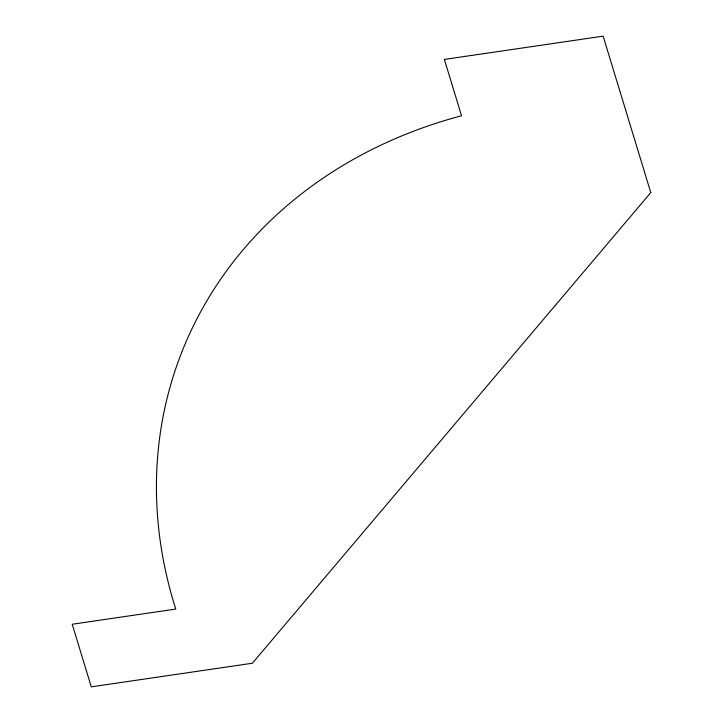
<?xml version="1.0" encoding="UTF-8"?>
<svg xmlns="http://www.w3.org/2000/svg" width="723" height="723" viewBox="0 0 723 723"><rect width="100%" height="100%" fill="white"/><g stroke="black" fill="none" stroke-linecap="round" stroke-linejoin="round"><path stroke-width="1.08" d="M650.781 192.589L252.372 663.235L91.279 686.85L72.219 624.247L175.77 609.064A501.012 425.341 20.9 0 1 461.527 115.77L444.374 59.422L603.145 36.15L650.781 192.589"/></g></svg>
